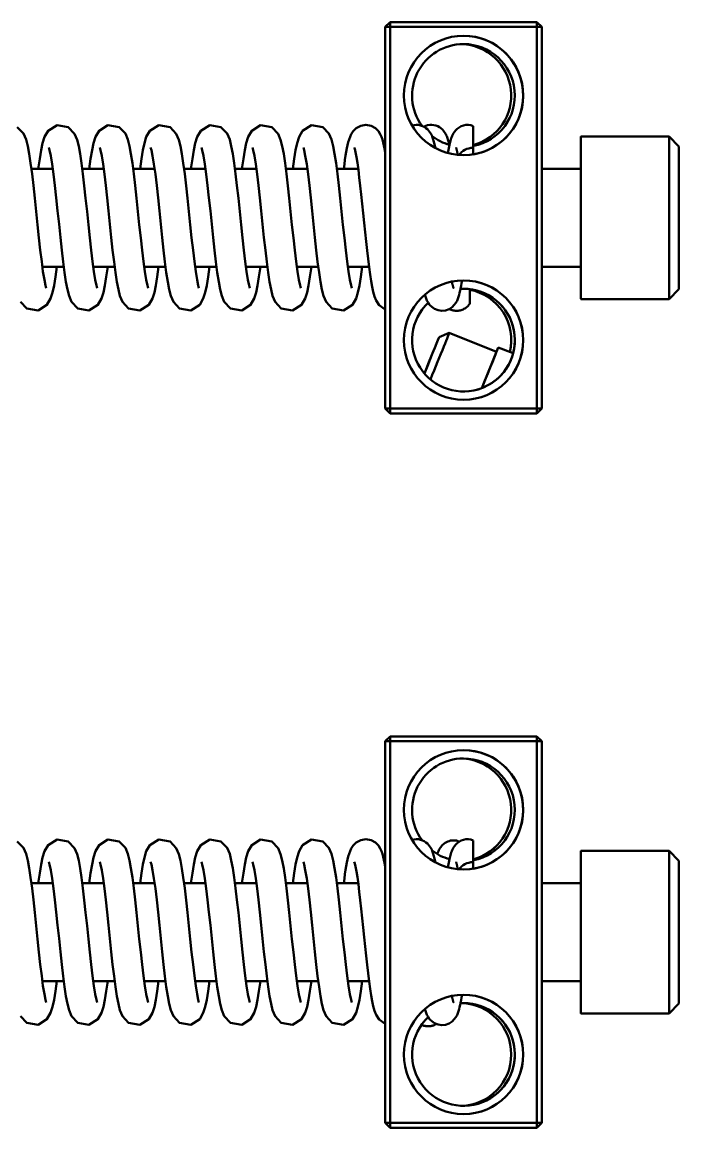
# Model space of a CAD drawing. Header units: millimetres. Extents: x 4915 to 15267, y 4787 to 10268.
# Drawn here: x 6462.2 to 6529.2, y 8734.8 to 8847.8 of the extents above; entities that cross this region are included whole.
import ezdxf

# ---------------------------------------------------------------- set-up
doc = ezdxf.new("R2010")
doc.units = ezdxf.units.MM
doc.layers.add('外形線', color=7, linetype='Continuous', lineweight=50)

msp = doc.modelspace()

# ---------------------------------------------------------------- linework, layer by layer
at = {"layer": '外形線'}
for p, q in [((6499.74, 8847.78), (6499.24, 8847.28)), ((6499.24, 8834.52), (6499.24, 8847.28)), ((6499.75, 8847.78), (6499.25, 8847.28)), ((6499.25, 8847.28), (6499.75, 8847.28)), ((6499.25, 8847.28), (6499.25, 8808.28)), ((6514.75, 8847.78), (6499.75, 8847.78)), ((6499.75, 8847.78), (6499.75, 8847.28)), ((6499.75, 8808.28), (6499.75, 8847.28)), ((6499.75, 8847.28), (6514.75, 8847.28)), ((6514.75, 8847.28), (6514.75, 8847.78)), ((6515.25, 8847.28), (6514.75, 8847.78)), ((6514.75, 8847.28), (6514.75, 8808.28)), ((6514.75, 8847.28), (6515.25, 8847.28)), ((6515.25, 8808.28), (6515.25, 8847.28)), ((6519.24, 8836.08), (6528.24, 8836.08)), ((6529.24, 8835.08), (6528.24, 8836.08)), ((6508.24, 8834.26), (6508.24, 8834.93)), ((6465.29, 8832.78), (6463.1, 8832.78)), ((6470.49, 8832.78), (6468.3, 8832.78)), ((6475.69, 8832.78), (6473.5, 8832.78)), ((6480.89, 8832.78), (6478.7, 8832.78)), ((6486.09, 8832.78), (6483.9, 8832.78)), ((6491.29, 8832.78), (6489.1, 8832.78)), ((6496.49, 8832.78), (6494.3, 8832.78)), ((6519.24, 8832.78), (6515.25, 8832.78)), ((6466.4, 8822.78), (6464.21, 8822.78)), ((6471.6, 8822.78), (6469.41, 8822.78)), ((6476.8, 8822.78), (6474.61, 8822.78)), ((6482, 8822.78), (6479.81, 8822.78)), ((6487.2, 8822.78), (6485.01, 8822.78)), ((6492.4, 8822.78), (6490.21, 8822.78)), ((6497.6, 8822.78), (6495.41, 8822.78)), ((6519.24, 8822.78), (6515.25, 8822.78)), ((6529.24, 8820.48), (6528.24, 8819.48)), ((6519.24, 8819.48), (6528.24, 8819.48)), ((6499.24, 8808.28), (6499.24, 8818.4)), ((6504.75, 8815.58), (6505.79, 8816.02)), ((6510.61, 8814.07), (6505.79, 8816.02)), ((6503.71, 8813.02), (6504.26, 8814.36)), ((6504.26, 8814.36), (6503.71, 8813.02)), ((6509.12, 8810.37), (6510.8, 8814.54)), ((6510.8, 8814.54), (6510.61, 8814.07)), ((6510.8, 8814.54), (6512.31, 8813.93)), ((6503.25, 8811.87), (6503.71, 8813.02)), ((6503.71, 8813.02), (6503.25, 8811.86)), ((6499.74, 8807.78), (6499.24, 8808.28)), ((6499.25, 8808.28), (6499.75, 8807.78)), ((6499.25, 8808.28), (6499.75, 8808.28)), ((6514.75, 8808.28), (6499.75, 8808.28)), ((6499.75, 8807.78), (6499.75, 8808.28)), ((6499.75, 8807.78), (6514.75, 8807.78)), ((6514.75, 8808.28), (6514.75, 8807.78)), ((6514.75, 8808.28), (6515.25, 8808.28)), ((6514.75, 8807.78), (6515.25, 8808.28)), ((6499.74, 8774.78), (6499.24, 8774.28)), ((6499.75, 8774.78), (6499.25, 8774.28)), ((6514.75, 8774.78), (6499.75, 8774.78)), ((6499.75, 8774.78), (6499.75, 8774.28)), ((6514.75, 8774.28), (6514.75, 8774.78)), ((6515.25, 8774.28), (6514.75, 8774.78)), ((6499.24, 8761.52), (6499.24, 8774.28)), ((6499.25, 8774.28), (6499.75, 8774.28)), ((6499.25, 8774.28), (6499.25, 8735.28)), ((6499.75, 8735.28), (6499.75, 8774.28)), ((6499.75, 8774.28), (6514.75, 8774.28)), ((6514.75, 8774.28), (6514.75, 8735.28)), ((6514.75, 8774.28), (6515.25, 8774.28)), ((6515.25, 8735.28), (6515.25, 8774.28)), ((6519.24, 8763.08), (6528.24, 8763.08)), ((6529.24, 8762.08), (6528.24, 8763.08)), ((6508.24, 8761.26), (6508.24, 8761.93)), ((6465.29, 8759.78), (6463.1, 8759.78)), ((6470.49, 8759.78), (6468.3, 8759.78)), ((6475.69, 8759.78), (6473.5, 8759.78)), ((6480.89, 8759.78), (6478.7, 8759.78)), ((6486.09, 8759.78), (6483.9, 8759.78)), ((6491.29, 8759.78), (6489.1, 8759.78)), ((6496.49, 8759.78), (6494.3, 8759.78)), ((6519.24, 8759.78), (6515.25, 8759.78)), ((6466.4, 8749.78), (6464.21, 8749.78)), ((6471.6, 8749.78), (6469.41, 8749.78)), ((6476.8, 8749.78), (6474.61, 8749.78)), ((6482, 8749.78), (6479.81, 8749.78)), ((6487.2, 8749.78), (6485.01, 8749.78)), ((6492.4, 8749.78), (6490.21, 8749.78)), ((6497.6, 8749.78), (6495.41, 8749.78)), ((6519.24, 8749.78), (6515.25, 8749.78)), ((6529.24, 8747.48), (6528.24, 8746.48)), ((6519.24, 8746.48), (6528.24, 8746.48)), ((6499.24, 8735.28), (6499.24, 8745.4)), ((6499.74, 8734.78), (6499.24, 8735.28)), ((6499.25, 8735.28), (6499.75, 8734.78)), ((6499.25, 8735.28), (6499.75, 8735.28)), ((6514.75, 8735.28), (6499.75, 8735.28)), ((6499.75, 8734.78), (6499.75, 8735.28)), ((6514.75, 8735.28), (6514.75, 8734.78)), ((6514.75, 8735.28), (6515.25, 8735.28)), ((6514.75, 8734.78), (6515.25, 8735.28)), ((6499.75, 8734.78), (6514.75, 8734.78))]:
    msp.add_line(p, q, dxfattribs=at).dxf.unprotected_set("ltscale", 0)
for points in [[(6461.66, 8837.05), (6462.3, 8836.38), (6462.56, 8835.77), (6462.72, 8835.11), (6462.87, 8834.31), (6463.02, 8833.36), (6463.16, 8832.27), (6463.3, 8831.07), (6463.44, 8829.77), (6463.58, 8828.43), (6463.72, 8827.07), (6463.87, 8825.73), (6464.01, 8824.46), (6464.15, 8823.3), (6464.28, 8822.28), (6464.42, 8821.45), (6464.55, 8820.85), (6464.62, 8820.6)], [(6463.8, 8832.78), (6463.95, 8833.81), (6464.09, 8834.68), (6464.24, 8835.41), (6464.44, 8836.04), (6464.81, 8836.68), (6465.72, 8837.24), (6466.87, 8837.05), (6467.5, 8836.37), (6467.76, 8835.76), (6467.93, 8835.1), (6468.08, 8834.3), (6468.22, 8833.36), (6468.36, 8832.27), (6468.5, 8831.06), (6468.64, 8829.77), (6468.78, 8828.42), (6468.92, 8827.06), (6469.07, 8825.73), (6469.21, 8824.46), (6469.35, 8823.3), (6469.49, 8822.28), (6469.62, 8821.44), (6469.75, 8820.85), (6469.82, 8820.6)], [(6469, 8832.78), (6469.15, 8833.8), (6469.29, 8834.68), (6469.44, 8835.41), (6469.64, 8836.04), (6470.01, 8836.68), (6470.92, 8837.24), (6472.06, 8837.05), (6472.7, 8836.38), (6472.96, 8835.77), (6473.12, 8835.11), (6473.27, 8834.31), (6473.42, 8833.36), (6473.56, 8832.27), (6473.7, 8831.07), (6473.84, 8829.77), (6473.98, 8828.43), (6474.12, 8827.07), (6474.27, 8825.73), (6474.41, 8824.46), (6474.55, 8823.3), (6474.68, 8822.28), (6474.82, 8821.45), (6474.95, 8820.85), (6475.02, 8820.6)], [(6474.2, 8832.78), (6474.35, 8833.81), (6474.49, 8834.68), (6474.64, 8835.41), (6474.84, 8836.04), (6475.21, 8836.68), (6476.12, 8837.24), (6477.27, 8837.05), (6477.9, 8836.37), (6478.16, 8835.76), (6478.33, 8835.1), (6478.48, 8834.3), (6478.62, 8833.36), (6478.76, 8832.27), (6478.9, 8831.06), (6479.04, 8829.77), (6479.18, 8828.42), (6479.32, 8827.06), (6479.47, 8825.73), (6479.61, 8824.46), (6479.75, 8823.3), (6479.89, 8822.28), (6480.02, 8821.44), (6480.15, 8820.85), (6480.22, 8820.6)], [(6479.4, 8832.78), (6479.55, 8833.8), (6479.69, 8834.68), (6479.84, 8835.41), (6480.04, 8836.04), (6480.41, 8836.68), (6481.32, 8837.24), (6482.46, 8837.05), (6483.1, 8836.38), (6483.36, 8835.77), (6483.52, 8835.11), (6483.67, 8834.31), (6483.82, 8833.36), (6483.96, 8832.27), (6484.1, 8831.07), (6484.24, 8829.77), (6484.38, 8828.43), (6484.52, 8827.07), (6484.67, 8825.73), (6484.81, 8824.46), (6484.95, 8823.3), (6485.08, 8822.28), (6485.22, 8821.45), (6485.35, 8820.85), (6485.42, 8820.6)], [(6484.6, 8832.78), (6484.75, 8833.81), (6484.89, 8834.68), (6485.04, 8835.41), (6485.24, 8836.04), (6485.61, 8836.68), (6486.52, 8837.24), (6487.67, 8837.05), (6488.3, 8836.37), (6488.56, 8835.76), (6488.73, 8835.1), (6488.88, 8834.3), (6489.02, 8833.36), (6489.16, 8832.27), (6489.3, 8831.06), (6489.44, 8829.77), (6489.58, 8828.42), (6489.72, 8827.06), (6489.87, 8825.73), (6490.01, 8824.46), (6490.15, 8823.3), (6490.29, 8822.28), (6490.42, 8821.44), (6490.55, 8820.85), (6490.62, 8820.6)], [(6489.8, 8832.78), (6489.95, 8833.8), (6490.09, 8834.68), (6490.24, 8835.41), (6490.44, 8836.04), (6490.81, 8836.68), (6491.72, 8837.24), (6492.86, 8837.05), (6493.5, 8836.38), (6493.76, 8835.77), (6493.92, 8835.11), (6494.07, 8834.31), (6494.22, 8833.36), (6494.36, 8832.27), (6494.5, 8831.07), (6494.64, 8829.77), (6494.78, 8828.43), (6494.92, 8827.07), (6495.07, 8825.73), (6495.21, 8824.46), (6495.35, 8823.3), (6495.48, 8822.28), (6495.62, 8821.45), (6495.75, 8820.85), (6495.82, 8820.6)], [(6495, 8832.78), (6495.07, 8833.26), (6495.13, 8833.71), (6495.2, 8834.13), (6495.26, 8834.52), (6495.33, 8834.88), (6495.4, 8835.21), (6495.47, 8835.51), (6495.55, 8835.79), (6495.65, 8836.06), (6495.78, 8836.34), (6495.97, 8836.64), (6496.29, 8836.95), (6496.74, 8837.19), (6497.27, 8837.28), (6497.8, 8837.18), (6498.24, 8836.93), (6498.55, 8836.62), (6498.74, 8836.32), (6498.86, 8836.04), (6498.95, 8835.77), (6499.04, 8835.49), (6499.11, 8835.18), (6499.18, 8834.85), (6499.24, 8834.49)], [(6501.98, 8837.2), (6502.19, 8837.25), (6502.41, 8837.28), (6502.63, 8837.27), (6502.85, 8837.22), (6503.05, 8837.16), (6503.24, 8837.06), (6503.41, 8836.95), (6503.56, 8836.83), (6503.68, 8836.7), (6503.78, 8836.57), (6503.86, 8836.44), (6503.93, 8836.33), (6503.99, 8836.21), (6504.04, 8836.1), (6504.08, 8835.99), (6504.12, 8835.88), (6504.16, 8835.77), (6504.19, 8835.65), (6504.22, 8835.54), (6504.25, 8835.42), (6504.28, 8835.3), (6504.31, 8835.17), (6504.34, 8835.04), (6504.37, 8834.9)], [(6503.2, 8837.09), (6503.38, 8837.17), (6503.58, 8837.23), (6503.79, 8837.27), (6504, 8837.27), (6504.21, 8837.25), (6504.42, 8837.2), (6504.61, 8837.13), (6504.78, 8837.04), (6504.94, 8836.93), (6505.08, 8836.81), (6505.19, 8836.68), (6505.28, 8836.56), (6505.36, 8836.44), (6505.43, 8836.33), (6505.48, 8836.22), (6505.53, 8836.11), (6505.57, 8836.01), (6505.61, 8835.9), (6505.64, 8835.79), (6505.68, 8835.69), (6505.71, 8835.58), (6505.74, 8835.46), (6505.77, 8835.35), (6505.79, 8835.23)], [(6505.64, 8834.39), (6505.67, 8834.57), (6505.7, 8834.74), (6505.73, 8834.91), (6505.77, 8835.07), (6505.8, 8835.22), (6505.83, 8835.37), (6505.87, 8835.51), (6505.91, 8835.64), (6505.95, 8835.78), (6505.99, 8835.91), (6506.04, 8836.04), (6506.09, 8836.17), (6506.15, 8836.3), (6506.23, 8836.44), (6506.33, 8836.58), (6506.45, 8836.73), (6506.6, 8836.88), (6506.79, 8837.02), (6507, 8837.14), (6507.24, 8837.22), (6507.49, 8837.27), (6507.75, 8837.27), (6508, 8837.24), (6508.24, 8837.16)], [(6508.24, 8834.93), (6508.24, 8835.11), (6508.24, 8835.27), (6508.24, 8835.44), (6508.24, 8835.59), (6508.24, 8835.74), (6508.24, 8835.88), (6508.24, 8836.01), (6508.24, 8836.14), (6508.24, 8836.26), (6508.24, 8836.38), (6508.24, 8836.48), (6508.24, 8836.58), (6508.24, 8836.67), (6508.24, 8836.76), (6508.24, 8836.83), (6508.24, 8836.9), (6508.24, 8836.96), (6508.24, 8837.01), (6508.24, 8837.06), (6508.24, 8837.09), (6508.24, 8837.12), (6508.24, 8837.14), (6508.24, 8837.16), (6508.24, 8837.16)], [(6470.9, 8822.78), (6470.75, 8821.75), (6470.61, 8820.87), (6470.46, 8820.14), (6470.26, 8819.52), (6469.89, 8818.87), (6468.98, 8818.31), (6467.83, 8818.5), (6467.2, 8819.18), (6466.94, 8819.79), (6466.78, 8820.45), (6466.63, 8821.24), (6466.48, 8822.19), (6466.34, 8823.28), (6466.2, 8824.48), (6466.06, 8825.78), (6465.92, 8827.12), (6465.78, 8828.48), (6465.64, 8829.82), (6465.5, 8831.09), (6465.36, 8832.25), (6465.22, 8833.27), (6465.08, 8834.1), (6464.96, 8834.7), (6464.88, 8834.95)], [(6476.1, 8822.78), (6475.95, 8821.75), (6475.81, 8820.87), (6475.66, 8820.14), (6475.46, 8819.52), (6475.09, 8818.87), (6474.18, 8818.31), (6473.03, 8818.5), (6472.4, 8819.18), (6472.14, 8819.79), (6471.98, 8820.45), (6471.83, 8821.24), (6471.68, 8822.19), (6471.54, 8823.28), (6471.4, 8824.48), (6471.26, 8825.78), (6471.12, 8827.12), (6470.98, 8828.48), (6470.84, 8829.82), (6470.7, 8831.09), (6470.56, 8832.25), (6470.42, 8833.27), (6470.28, 8834.1), (6470.16, 8834.7), (6470.08, 8834.95)], [(6481.3, 8822.78), (6481.15, 8821.75), (6481.01, 8820.87), (6480.86, 8820.14), (6480.66, 8819.52), (6480.29, 8818.87), (6479.38, 8818.31), (6478.23, 8818.5), (6477.6, 8819.18), (6477.34, 8819.79), (6477.18, 8820.45), (6477.03, 8821.24), (6476.88, 8822.19), (6476.74, 8823.28), (6476.6, 8824.48), (6476.46, 8825.78), (6476.32, 8827.12), (6476.18, 8828.48), (6476.04, 8829.82), (6475.9, 8831.09), (6475.76, 8832.25), (6475.62, 8833.27), (6475.48, 8834.1), (6475.36, 8834.7), (6475.28, 8834.95)], [(6486.5, 8822.78), (6486.35, 8821.75), (6486.21, 8820.87), (6486.06, 8820.14), (6485.86, 8819.52), (6485.49, 8818.87), (6484.58, 8818.31), (6483.43, 8818.5), (6482.8, 8819.18), (6482.54, 8819.79), (6482.38, 8820.45), (6482.23, 8821.24), (6482.08, 8822.19), (6481.94, 8823.28), (6481.8, 8824.48), (6481.66, 8825.78), (6481.52, 8827.12), (6481.38, 8828.48), (6481.24, 8829.82), (6481.1, 8831.09), (6480.96, 8832.25), (6480.82, 8833.27), (6480.68, 8834.1), (6480.56, 8834.7), (6480.48, 8834.95)], [(6491.7, 8822.78), (6491.55, 8821.75), (6491.41, 8820.87), (6491.26, 8820.14), (6491.06, 8819.52), (6490.69, 8818.87), (6489.78, 8818.31), (6488.63, 8818.5), (6488, 8819.18), (6487.74, 8819.79), (6487.58, 8820.45), (6487.43, 8821.24), (6487.28, 8822.19), (6487.14, 8823.28), (6487, 8824.48), (6486.86, 8825.78), (6486.72, 8827.12), (6486.58, 8828.48), (6486.44, 8829.82), (6486.3, 8831.09), (6486.16, 8832.25), (6486.02, 8833.27), (6485.88, 8834.1), (6485.76, 8834.7), (6485.68, 8834.95)], [(6496.9, 8822.78), (6496.75, 8821.75), (6496.61, 8820.87), (6496.46, 8820.14), (6496.26, 8819.52), (6495.89, 8818.87), (6494.98, 8818.31), (6493.83, 8818.5), (6493.2, 8819.18), (6492.94, 8819.79), (6492.78, 8820.45), (6492.63, 8821.24), (6492.48, 8822.19), (6492.34, 8823.28), (6492.2, 8824.48), (6492.06, 8825.78), (6491.92, 8827.12), (6491.78, 8828.48), (6491.64, 8829.82), (6491.5, 8831.09), (6491.36, 8832.25), (6491.22, 8833.27), (6491.08, 8834.1), (6490.96, 8834.7), (6490.88, 8834.95)], [(6499.24, 8818.4), (6498.63, 8818.84), (6498.32, 8819.32), (6498.15, 8819.75), (6498.03, 8820.21), (6497.92, 8820.73), (6497.81, 8821.32), (6497.71, 8822), (6497.61, 8822.75), (6497.51, 8823.57), (6497.41, 8824.44), (6497.3, 8825.36), (6497.2, 8826.31), (6497.1, 8827.28), (6497, 8828.25), (6496.9, 8829.22), (6496.8, 8830.16), (6496.7, 8831.06), (6496.6, 8831.91), (6496.5, 8832.69), (6496.4, 8833.39), (6496.3, 8833.99), (6496.21, 8834.48), (6496.13, 8834.81), (6496.08, 8834.95)], [(6506.66, 8834.2), (6506.65, 8834.26), (6506.64, 8834.31), (6506.63, 8834.36), (6506.62, 8834.41), (6506.61, 8834.45), (6506.6, 8834.5), (6506.59, 8834.54), (6506.58, 8834.58), (6506.57, 8834.62), (6506.56, 8834.66), (6506.56, 8834.7), (6506.55, 8834.73), (6506.54, 8834.76), (6506.53, 8834.79), (6506.52, 8834.82), (6506.52, 8834.84), (6506.51, 8834.87), (6506.5, 8834.89), (6506.5, 8834.9), (6506.49, 8834.92), (6506.49, 8834.93), (6506.48, 8834.94), (6506.48, 8834.94), (6506.48, 8834.95)], [(6465.7, 8822.78), (6465.55, 8821.75), (6465.41, 8820.87), (6465.26, 8820.14), (6465.06, 8819.52), (6464.69, 8818.87), (6463.78, 8818.31), (6462.63, 8818.5), (6462, 8819.18)], [(6507.09, 8821.37), (6507.05, 8821.09), (6507, 8820.82), (6506.95, 8820.57), (6506.9, 8820.34), (6506.85, 8820.11), (6506.79, 8819.91), (6506.73, 8819.71), (6506.66, 8819.51), (6506.58, 8819.31), (6506.46, 8819.1), (6506.3, 8818.88), (6506.07, 8818.65), (6505.78, 8818.45), (6505.42, 8818.32), (6505.03, 8818.28), (6504.64, 8818.33), (6504.29, 8818.47), (6504, 8818.68), (6503.78, 8818.9), (6503.62, 8819.13), (6503.51, 8819.33), (6503.43, 8819.53), (6503.36, 8819.73), (6503.3, 8819.93)], [(6506.06, 8821.26), (6506.07, 8821.21), (6506.08, 8821.17), (6506.08, 8821.12), (6506.09, 8821.08), (6506.1, 8821.04), (6506.11, 8821), (6506.12, 8820.96), (6506.13, 8820.92), (6506.14, 8820.89), (6506.14, 8820.86), (6506.15, 8820.83), (6506.16, 8820.8), (6506.17, 8820.77), (6506.18, 8820.74), (6506.18, 8820.72), (6506.19, 8820.69), (6506.19, 8820.67), (6506.2, 8820.66), (6506.21, 8820.64), (6506.21, 8820.63), (6506.21, 8820.62), (6506.22, 8820.61), (6506.22, 8820.61), (6506.22, 8820.6)], [(6507.88, 8818.98), (6507.88, 8818.99), (6507.88, 8819.01), (6507.88, 8819.04), (6507.88, 8819.09), (6507.88, 8819.14), (6507.88, 8819.21), (6507.88, 8819.28), (6507.88, 8819.35), (6507.88, 8819.43), (6507.88, 8819.51), (6507.88, 8819.59), (6507.88, 8819.67), (6507.88, 8819.75), (6507.88, 8819.85), (6507.88, 8819.96), (6507.88, 8820.05), (6507.88, 8820.12), (6507.88, 8820.17), (6507.88, 8820.22), (6507.88, 8820.27), (6507.88, 8820.32), (6507.88, 8820.37), (6507.88, 8820.42), (6507.88, 8820.49)], [(6507.88, 8818.98), (6507.83, 8818.92), (6507.78, 8818.86), (6507.73, 8818.8), (6507.67, 8818.74), (6507.6, 8818.68), (6507.53, 8818.62), (6507.46, 8818.56), (6507.37, 8818.51), (6507.29, 8818.46), (6507.2, 8818.42), (6507.11, 8818.38), (6507.01, 8818.35), (6506.91, 8818.32), (6506.8, 8818.3), (6506.7, 8818.28), (6506.6, 8818.28), (6506.49, 8818.28), (6506.39, 8818.28), (6506.28, 8818.3), (6506.18, 8818.32), (6506.08, 8818.35), (6505.98, 8818.38), (6505.89, 8818.42), (6505.8, 8818.46)], [(6461.66, 8764.05), (6462.3, 8763.38), (6462.56, 8762.77), (6462.72, 8762.11), (6462.87, 8761.31), (6463.02, 8760.36), (6463.16, 8759.27), (6463.3, 8758.07), (6463.44, 8756.77), (6463.58, 8755.43), (6463.72, 8754.07), (6463.87, 8752.73), (6464.01, 8751.46), (6464.15, 8750.3), (6464.28, 8749.28), (6464.42, 8748.45), (6464.55, 8747.85), (6464.62, 8747.6)], [(6463.8, 8759.78), (6463.95, 8760.81), (6464.09, 8761.68), (6464.24, 8762.41), (6464.44, 8763.04), (6464.81, 8763.68), (6465.72, 8764.24), (6466.87, 8764.05), (6467.5, 8763.37), (6467.76, 8762.76), (6467.93, 8762.1), (6468.08, 8761.3), (6468.22, 8760.36), (6468.36, 8759.27), (6468.5, 8758.06), (6468.64, 8756.77), (6468.78, 8755.42), (6468.92, 8754.06), (6469.07, 8752.73), (6469.21, 8751.46), (6469.35, 8750.3), (6469.49, 8749.28), (6469.62, 8748.44), (6469.75, 8747.85), (6469.82, 8747.6)], [(6469, 8759.78), (6469.15, 8760.8), (6469.29, 8761.68), (6469.44, 8762.41), (6469.64, 8763.04), (6470.01, 8763.68), (6470.92, 8764.24), (6472.06, 8764.05), (6472.7, 8763.38), (6472.96, 8762.77), (6473.12, 8762.11), (6473.27, 8761.31), (6473.42, 8760.36), (6473.56, 8759.27), (6473.7, 8758.07), (6473.84, 8756.77), (6473.98, 8755.43), (6474.12, 8754.07), (6474.27, 8752.73), (6474.41, 8751.46), (6474.55, 8750.3), (6474.68, 8749.28), (6474.82, 8748.45), (6474.95, 8747.85), (6475.02, 8747.6)], [(6474.2, 8759.78), (6474.35, 8760.81), (6474.49, 8761.68), (6474.64, 8762.41), (6474.84, 8763.04), (6475.21, 8763.68), (6476.12, 8764.24), (6477.27, 8764.05), (6477.9, 8763.37), (6478.16, 8762.76), (6478.33, 8762.1), (6478.48, 8761.3), (6478.62, 8760.36), (6478.76, 8759.27), (6478.9, 8758.06), (6479.04, 8756.77), (6479.18, 8755.42), (6479.32, 8754.06), (6479.47, 8752.73), (6479.61, 8751.46), (6479.75, 8750.3), (6479.89, 8749.28), (6480.02, 8748.44), (6480.15, 8747.85), (6480.22, 8747.6)], [(6479.4, 8759.78), (6479.55, 8760.8), (6479.69, 8761.68), (6479.84, 8762.41), (6480.04, 8763.04), (6480.41, 8763.68), (6481.32, 8764.24), (6482.46, 8764.05), (6483.1, 8763.38), (6483.36, 8762.77), (6483.52, 8762.11), (6483.67, 8761.31), (6483.82, 8760.36), (6483.96, 8759.27), (6484.1, 8758.07), (6484.24, 8756.77), (6484.38, 8755.43), (6484.52, 8754.07), (6484.67, 8752.73), (6484.81, 8751.46), (6484.95, 8750.3), (6485.08, 8749.28), (6485.22, 8748.45), (6485.35, 8747.85), (6485.42, 8747.6)], [(6484.6, 8759.78), (6484.75, 8760.81), (6484.89, 8761.68), (6485.04, 8762.41), (6485.24, 8763.04), (6485.61, 8763.68), (6486.52, 8764.24), (6487.67, 8764.05), (6488.3, 8763.37), (6488.56, 8762.76), (6488.73, 8762.1), (6488.88, 8761.3), (6489.02, 8760.36), (6489.16, 8759.27), (6489.3, 8758.06), (6489.44, 8756.77), (6489.58, 8755.42), (6489.72, 8754.06), (6489.87, 8752.73), (6490.01, 8751.46), (6490.15, 8750.3), (6490.29, 8749.28), (6490.42, 8748.44), (6490.55, 8747.85), (6490.62, 8747.6)], [(6489.8, 8759.78), (6489.95, 8760.8), (6490.09, 8761.68), (6490.24, 8762.41), (6490.44, 8763.04), (6490.81, 8763.68), (6491.72, 8764.24), (6492.86, 8764.05), (6493.5, 8763.38), (6493.76, 8762.77), (6493.92, 8762.11), (6494.07, 8761.31), (6494.22, 8760.36), (6494.36, 8759.27), (6494.5, 8758.07), (6494.64, 8756.77), (6494.78, 8755.43), (6494.92, 8754.07), (6495.07, 8752.73), (6495.21, 8751.46), (6495.35, 8750.3), (6495.48, 8749.28), (6495.62, 8748.45), (6495.75, 8747.85), (6495.82, 8747.6)], [(6495, 8759.78), (6495.07, 8760.26), (6495.13, 8760.71), (6495.2, 8761.13), (6495.26, 8761.52), (6495.33, 8761.88), (6495.4, 8762.21), (6495.47, 8762.51), (6495.55, 8762.79), (6495.65, 8763.06), (6495.78, 8763.34), (6495.97, 8763.64), (6496.29, 8763.95), (6496.74, 8764.19), (6497.27, 8764.28), (6497.8, 8764.18), (6498.24, 8763.93), (6498.55, 8763.62), (6498.74, 8763.32), (6498.86, 8763.04), (6498.95, 8762.77), (6499.04, 8762.49), (6499.11, 8762.18), (6499.18, 8761.85), (6499.24, 8761.49)], [(6501.98, 8764.2), (6502.19, 8764.25), (6502.41, 8764.28), (6502.63, 8764.27), (6502.85, 8764.22), (6503.05, 8764.16), (6503.24, 8764.06), (6503.41, 8763.95), (6503.56, 8763.83), (6503.68, 8763.7), (6503.78, 8763.57), (6503.86, 8763.44), (6503.93, 8763.33), (6503.99, 8763.21), (6504.04, 8763.1), (6504.08, 8762.99), (6504.12, 8762.88), (6504.16, 8762.77), (6504.19, 8762.65), (6504.22, 8762.54), (6504.25, 8762.42), (6504.28, 8762.3), (6504.31, 8762.17), (6504.34, 8762.04), (6504.37, 8761.9)], [(6504.56, 8762.76), (6504.59, 8762.84), (6504.62, 8762.91), (6504.65, 8762.99), (6504.68, 8763.07), (6504.72, 8763.15), (6504.76, 8763.23), (6504.81, 8763.31), (6504.86, 8763.39), (6504.92, 8763.48), (6504.99, 8763.57), (6505.07, 8763.66), (6505.16, 8763.75), (6505.27, 8763.83), (6505.38, 8763.91), (6505.51, 8763.98), (6505.64, 8764.04), (6505.78, 8764.09), (6505.93, 8764.13), (6506.08, 8764.15), (6506.23, 8764.16), (6506.38, 8764.15), (6506.54, 8764.13), (6506.68, 8764.09), (6506.82, 8764.04)], [(6505.64, 8761.39), (6505.67, 8761.57), (6505.7, 8761.74), (6505.73, 8761.91), (6505.77, 8762.07), (6505.8, 8762.22), (6505.83, 8762.37), (6505.87, 8762.51), (6505.91, 8762.64), (6505.95, 8762.78), (6505.99, 8762.91), (6506.04, 8763.04), (6506.09, 8763.17), (6506.15, 8763.3), (6506.23, 8763.44), (6506.33, 8763.58), (6506.45, 8763.73), (6506.6, 8763.88), (6506.79, 8764.02), (6507, 8764.14), (6507.24, 8764.22), (6507.49, 8764.27), (6507.75, 8764.27), (6508, 8764.24), (6508.24, 8764.16)], [(6508.24, 8761.93), (6508.24, 8762.11), (6508.24, 8762.27), (6508.24, 8762.44), (6508.24, 8762.59), (6508.24, 8762.74), (6508.24, 8762.88), (6508.24, 8763.01), (6508.24, 8763.14), (6508.24, 8763.26), (6508.24, 8763.38), (6508.24, 8763.48), (6508.24, 8763.58), (6508.24, 8763.67), (6508.24, 8763.76), (6508.24, 8763.83), (6508.24, 8763.9), (6508.24, 8763.96), (6508.24, 8764.01), (6508.24, 8764.06), (6508.24, 8764.09), (6508.24, 8764.12), (6508.24, 8764.14), (6508.24, 8764.16), (6508.24, 8764.16)], [(6470.9, 8749.78), (6470.75, 8748.75), (6470.61, 8747.87), (6470.46, 8747.14), (6470.26, 8746.52), (6469.89, 8745.87), (6468.98, 8745.31), (6467.83, 8745.5), (6467.2, 8746.18), (6466.94, 8746.79), (6466.78, 8747.45), (6466.63, 8748.24), (6466.48, 8749.19), (6466.34, 8750.28), (6466.2, 8751.48), (6466.06, 8752.78), (6465.92, 8754.12), (6465.78, 8755.48), (6465.64, 8756.82), (6465.5, 8758.09), (6465.36, 8759.25), (6465.22, 8760.27), (6465.08, 8761.1), (6464.96, 8761.7), (6464.88, 8761.95)], [(6476.1, 8749.78), (6475.95, 8748.75), (6475.81, 8747.87), (6475.66, 8747.14), (6475.46, 8746.52), (6475.09, 8745.87), (6474.18, 8745.31), (6473.03, 8745.5), (6472.4, 8746.18), (6472.14, 8746.79), (6471.98, 8747.45), (6471.83, 8748.24), (6471.68, 8749.19), (6471.54, 8750.28), (6471.4, 8751.48), (6471.26, 8752.78), (6471.12, 8754.12), (6470.98, 8755.48), (6470.84, 8756.82), (6470.7, 8758.09), (6470.56, 8759.25), (6470.42, 8760.27), (6470.28, 8761.1), (6470.16, 8761.7), (6470.08, 8761.95)], [(6481.3, 8749.78), (6481.15, 8748.75), (6481.01, 8747.87), (6480.86, 8747.14), (6480.66, 8746.52), (6480.29, 8745.87), (6479.38, 8745.31), (6478.23, 8745.5), (6477.6, 8746.18), (6477.34, 8746.79), (6477.18, 8747.45), (6477.03, 8748.24), (6476.88, 8749.19), (6476.74, 8750.28), (6476.6, 8751.48), (6476.46, 8752.78), (6476.32, 8754.12), (6476.18, 8755.48), (6476.04, 8756.82), (6475.9, 8758.09), (6475.76, 8759.25), (6475.62, 8760.27), (6475.48, 8761.1), (6475.36, 8761.7), (6475.28, 8761.95)], [(6486.5, 8749.78), (6486.35, 8748.75), (6486.21, 8747.87), (6486.06, 8747.14), (6485.86, 8746.52), (6485.49, 8745.87), (6484.58, 8745.31), (6483.43, 8745.5), (6482.8, 8746.18), (6482.54, 8746.79), (6482.38, 8747.45), (6482.23, 8748.24), (6482.08, 8749.19), (6481.94, 8750.28), (6481.8, 8751.48), (6481.66, 8752.78), (6481.52, 8754.12), (6481.38, 8755.48), (6481.24, 8756.82), (6481.1, 8758.09), (6480.96, 8759.25), (6480.82, 8760.27), (6480.68, 8761.1), (6480.56, 8761.7), (6480.48, 8761.95)], [(6491.7, 8749.78), (6491.55, 8748.75), (6491.41, 8747.87), (6491.26, 8747.14), (6491.06, 8746.52), (6490.69, 8745.87), (6489.78, 8745.31), (6488.63, 8745.5), (6488, 8746.18), (6487.74, 8746.79), (6487.58, 8747.45), (6487.43, 8748.24), (6487.28, 8749.19), (6487.14, 8750.28), (6487, 8751.48), (6486.86, 8752.78), (6486.72, 8754.12), (6486.58, 8755.48), (6486.44, 8756.82), (6486.3, 8758.09), (6486.16, 8759.25), (6486.02, 8760.27), (6485.88, 8761.1), (6485.76, 8761.7), (6485.68, 8761.95)], [(6496.9, 8749.78), (6496.75, 8748.75), (6496.61, 8747.87), (6496.46, 8747.14), (6496.26, 8746.52), (6495.89, 8745.87), (6494.98, 8745.31), (6493.83, 8745.5), (6493.2, 8746.18), (6492.94, 8746.79), (6492.78, 8747.45), (6492.63, 8748.24), (6492.48, 8749.19), (6492.34, 8750.28), (6492.2, 8751.48), (6492.06, 8752.78), (6491.92, 8754.12), (6491.78, 8755.48), (6491.64, 8756.82), (6491.5, 8758.09), (6491.36, 8759.25), (6491.22, 8760.27), (6491.08, 8761.1), (6490.96, 8761.7), (6490.88, 8761.95)], [(6499.24, 8745.4), (6498.63, 8745.84), (6498.32, 8746.32), (6498.15, 8746.75), (6498.03, 8747.21), (6497.92, 8747.73), (6497.81, 8748.32), (6497.71, 8749), (6497.61, 8749.75), (6497.51, 8750.57), (6497.41, 8751.44), (6497.3, 8752.36), (6497.2, 8753.31), (6497.1, 8754.28), (6497, 8755.25), (6496.9, 8756.22), (6496.8, 8757.16), (6496.7, 8758.06), (6496.6, 8758.91), (6496.5, 8759.69), (6496.4, 8760.39), (6496.3, 8760.99), (6496.21, 8761.48), (6496.13, 8761.81), (6496.08, 8761.95)], [(6506.66, 8761.2), (6506.65, 8761.26), (6506.64, 8761.31), (6506.63, 8761.36), (6506.62, 8761.41), (6506.61, 8761.45), (6506.6, 8761.5), (6506.59, 8761.54), (6506.58, 8761.58), (6506.57, 8761.62), (6506.56, 8761.66), (6506.56, 8761.7), (6506.55, 8761.73), (6506.54, 8761.76), (6506.53, 8761.79), (6506.52, 8761.82), (6506.52, 8761.84), (6506.51, 8761.87), (6506.5, 8761.89), (6506.5, 8761.9), (6506.49, 8761.92), (6506.49, 8761.93), (6506.48, 8761.94), (6506.48, 8761.94), (6506.48, 8761.95)], [(6465.7, 8749.78), (6465.55, 8748.75), (6465.41, 8747.87), (6465.26, 8747.14), (6465.06, 8746.52), (6464.69, 8745.87), (6463.78, 8745.31), (6462.63, 8745.5), (6462, 8746.18)], [(6507.09, 8748.37), (6507.05, 8748.09), (6507, 8747.82), (6506.95, 8747.57), (6506.9, 8747.34), (6506.85, 8747.11), (6506.79, 8746.91), (6506.73, 8746.71), (6506.66, 8746.51), (6506.58, 8746.31), (6506.46, 8746.1), (6506.3, 8745.88), (6506.07, 8745.65), (6505.78, 8745.45), (6505.42, 8745.32), (6505.03, 8745.28), (6504.64, 8745.33), (6504.29, 8745.47), (6504, 8745.68), (6503.78, 8745.9), (6503.62, 8746.13), (6503.51, 8746.33), (6503.43, 8746.53), (6503.36, 8746.73), (6503.3, 8746.93)], [(6506.06, 8748.26), (6506.07, 8748.21), (6506.08, 8748.17), (6506.08, 8748.12), (6506.09, 8748.08), (6506.1, 8748.04), (6506.11, 8748), (6506.12, 8747.96), (6506.13, 8747.92), (6506.14, 8747.89), (6506.14, 8747.86), (6506.15, 8747.83), (6506.16, 8747.8), (6506.17, 8747.77), (6506.18, 8747.74), (6506.18, 8747.72), (6506.19, 8747.69), (6506.19, 8747.67), (6506.2, 8747.66), (6506.21, 8747.64), (6506.21, 8747.63), (6506.21, 8747.62), (6506.22, 8747.61), (6506.22, 8747.61), (6506.22, 8747.6)], [(6504.46, 8745.39), (6504.4, 8745.36), (6504.35, 8745.33), (6504.29, 8745.3), (6504.23, 8745.28), (6504.17, 8745.25), (6504.11, 8745.23), (6504.05, 8745.21), (6503.98, 8745.2), (6503.92, 8745.18), (6503.85, 8745.17), (6503.79, 8745.17), (6503.72, 8745.16), (6503.65, 8745.16), (6503.59, 8745.16), (6503.52, 8745.16), (6503.45, 8745.17), (6503.39, 8745.18), (6503.32, 8745.19), (6503.26, 8745.2), (6503.2, 8745.22), (6503.13, 8745.24), (6503.07, 8745.26), (6503.01, 8745.29), (6502.95, 8745.31)]]:
    msp.add_lwpolyline(points, dxfattribs=at).dxf.unprotected_set("ltscale", 0)
for centre in [(6507.25, 8840.28), (6507.25, 8815.28), (6507.25, 8767.28), (6507.25, 8742.28)]:
    msp.add_circle(centre, 6.1, dxfattribs=at).dxf.unprotected_set("ltscale", 0)
for centre, radius, start, end in [((6507.24, 8840.28), 6.1, 279.5006, 89.964), ((6507.24, 8840.28), 5.25, 90, 216.1856), ((6506.87, 8840.28), 5.25, 285.1694, 87.9975), ((6506.87, 8840.28), 5.25, 285.1819, 87.9915), ((6507.24, 8840.28), 5.25, 281.0573, 90), ((6507.24, 8840.28), 5.25, 281.0696, 89.994), ((6507.24, 8840.28), 5.25, 232.2972, 254.1113), ((6507.24, 8815.28), 6.1, 270.036, 89.964), ((6507.24, 8815.28), 5.25, 133.2439, 90), ((6507.24, 8815.28), 5.25, 90, 93.2693), ((6507.24, 8815.28), 5.25, 270.006, 89.994), ((6506.87, 8815.28), 5.25, 346.6019, 78.9519), ((6506.87, 8815.28), 5.25, 346.6065, 78.9396), ((6507.24, 8767.28), 6.1, 279.5006, 89.964), ((6507.24, 8767.28), 5.25, 90, 216.1856), ((6506.87, 8767.28), 5.25, 285.1694, 87.9975), ((6506.87, 8767.28), 5.25, 285.1819, 87.9915), ((6507.24, 8767.28), 5.25, 281.0573, 90), ((6507.24, 8767.28), 5.25, 281.0696, 89.994), ((6507.24, 8767.28), 5.25, 232.2972, 254.1113), ((6507.24, 8742.28), 5.25, 133.2439, 90), ((6507.24, 8742.28), 5.25, 90, 93.2693), ((6506.87, 8742.28), 5.25, 272.0025, 87.9975), ((6506.87, 8742.28), 5.25, 272.0085, 87.9915), ((6507.24, 8742.28), 6.1, 270.036, 89.964), ((6507.24, 8742.28), 5.25, 270.006, 89.994)]:
    msp.add_arc(centre, radius, start, end, dxfattribs=at).dxf.unprotected_set("ltscale", 0)
for centre, major_axis, ratio, start_param, end_param in [((6519.24, 8827.78), (0, 8.3), 0.000138, 5.490522, 7.207465), ((6528.24, 8827.78), (0, 8.3), 0.000138, 5.49052, 6.283184), ((6499.24, 8827.78), (0, 6.75), 0.000138, 6.177688, 6.38709), ((6508.24, 8833.8), (-1.5, 0), 0.753227, 4.712179, 5.932471), ((6529.24, 8827.78), (0, 7.3), 0.000138, 5.490522, 6.283047), ((6519.24, 8827.78), (0, -8.3), 0.000138, 5.358906, 8.632114), ((6528.24, 8827.78), (0, -8.3), 0.000138, 0.000008, 2.348934), ((6519.24, 8827.78), (0, 5), 0.000138, 5.490522, 6.283186), ((6529.24, 8827.78), (0, -7.3), 0.000138, 0.000138, 2.348929), ((6519.24, 8827.78), (0, -5), 0.000138, 0.000008, 2.348934), ((6503.17, 8811.68), (1.57, 3.89), 0.000128, 4.75872, 6.283237), ((6503.17, 8811.68), (1.57, 3.89), 0.000128, 0.000052, 1.524332), ((6503.92, 8811.38), (1.87, 4.64), 0.000128, 4.684243, 6.283237), ((6503.92, 8811.38), (1.87, 4.64), 0.000128, 0.000052, 0.000128), ((6508.74, 8809.44), (1.87, 4.64), 0.000128, 4.916055, 6.283194), ((6519.24, 8754.78), (0, -8.3), 0.000138, 6.080505, 10.349058), ((6528.24, 8754.78), (0, 8.3), 0.000138, 3.141582, 6.283175), ((6529.24, 8754.78), (0, -7.3), 0.000138, 0.000138, 3.141455), ((6499.24, 8754.78), (0, 6.75), 0.000138, 6.177688, 6.38709), ((6508.24, 8760.8), (-1.5, 0), 0.753227, 4.712179, 5.932471), ((6519.24, 8754.78), (0, 5), 0.000138, 3.141586, 6.283178), ((6519.24, 8754.78), (0, -8.3), 0.000138, 5.358906, 6.080505)]:
    msp.add_ellipse(centre, major_axis=major_axis, ratio=ratio, start_param=start_param, end_param=end_param, dxfattribs=at).dxf.unprotected_set("ltscale", 0)

doc.saveas('drawing.dxf')
